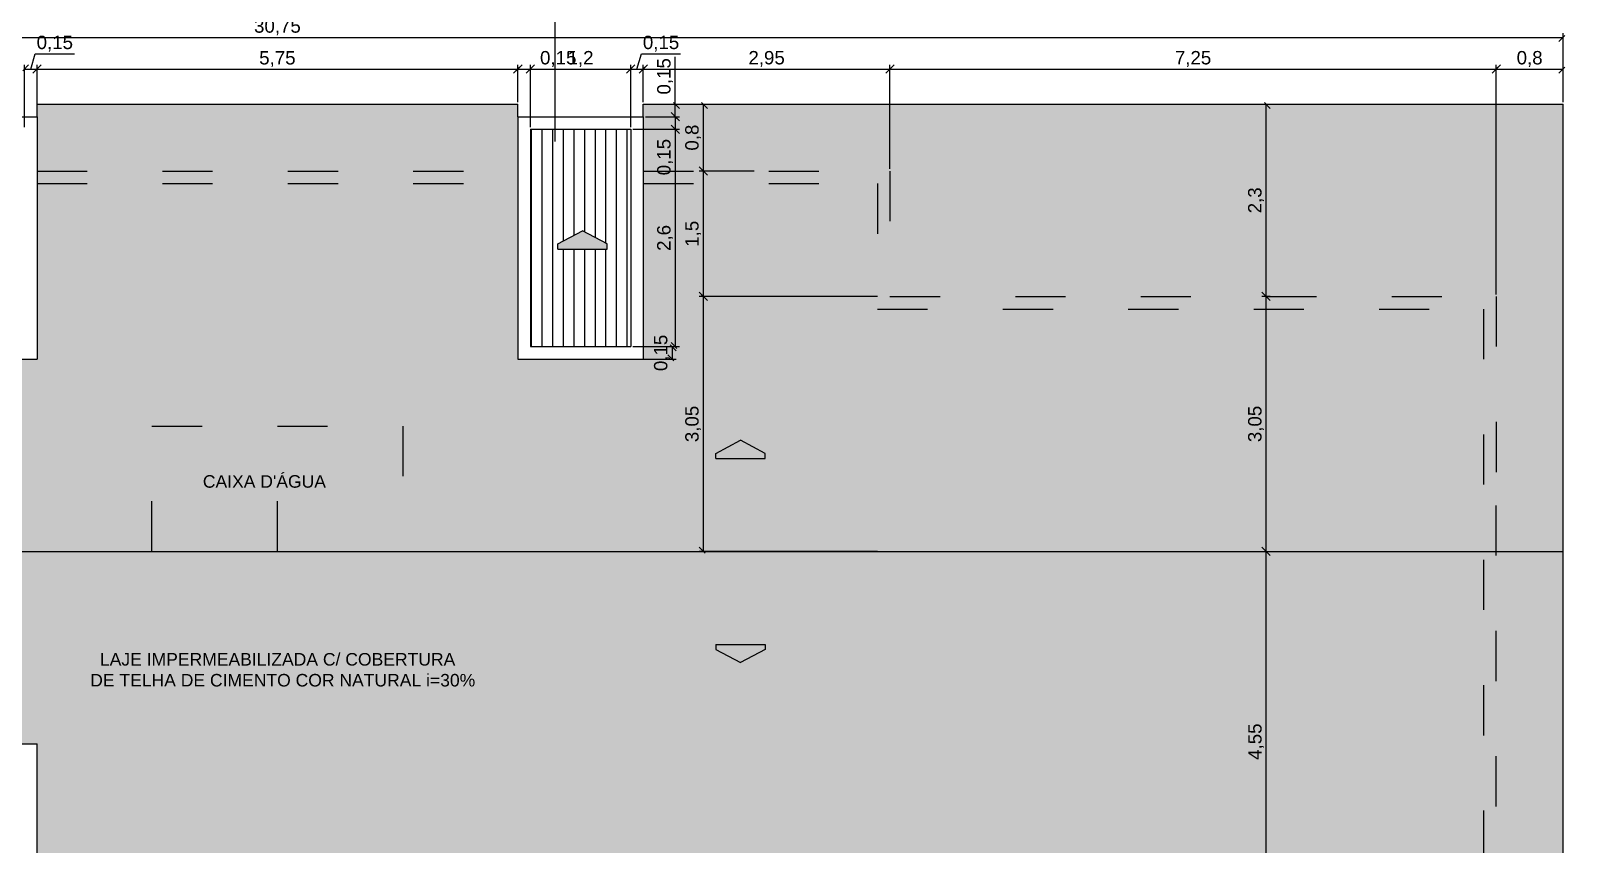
# Model space of a CAD drawing. Header units: millimetres. Extents: x 313 to 493, y 47 to 181.
# Drawn here: x 449.66 to 468.03, y 156.46 to 166.19 of the extents above; entities that cross this region are included whole.
import ezdxf

# ---------------------------------------------------------------- set-up
doc = ezdxf.new("R2010")
doc.units = ezdxf.units.MM
doc.header["$LTSCALE"] = 0.05
doc.header["$MEASUREMENT"] = 0
doc.header["$PDMODE"] = 3
doc.linetypes.add('ACAD_ISO03W100', pattern=[30, 12, -18])
for name, color, linetype in [('01', 1, 'Continuous'), ('02', 2, 'Continuous'), ('03', 3, 'Continuous'), ('BAN', 13, 'Continuous'), ('CALCADA', 4, 'Continuous'), ('P02', 6, 'Continuous'), ('TRACEJADO', 7, 'ACAD_ISO03W100'), ('VEGET', 3, 'Continuous')]:
    doc.layers.add(name, color=color, linetype=linetype)
doc.styles.get("Standard").update_dxf_attribs({"font": 'arial.ttf'})
doc.dimstyles.new('ISO-25', dxfattribs={"dimscale": 0.04, "dimtxt": 4, "dimasz": 2.5, "dimexe": 1.25, "dimexo": 0.625, "dimtad": 1, "dimdec": 3, "dimtxsty": 'Standard', "dimblk": 'OBLIQUE', "dimcen": 2.5, "dimadec": 0, "dimazin": 0, "dimtfac": 1, "dimtdec": 3, "dimtmove": 0, "dimatfit": 3, "dimldrblk": 'OBLIQUE', "dimfxl": 1, "dimarcsym": 0})

# ---------------------------------------------------------------- blocks, each defined once
blk = doc.blocks.new('_Oblique')
at = {"layer": 'TRACEJADO', "color": 0, "lineweight": -2}
blk.add_line((-0.5, -0.5), (0.5, 0.5), dxfattribs=at)
blk = doc.blocks.new('*D369')
at = {"layer": 'BAN', "color": 0, "lineweight": -2}
for p, q in [((437.233, 165.333), (437.233, 166.157)), ((467.983, 165.352), (467.983, 166.157)), ((437.233, 166.107), (467.983, 166.107))]:
    blk.add_line(p, q, dxfattribs=at)
at = {"layer": 'Defpoints', "color": 0}
for p in [(467.983, 166.107), (437.233, 165.308), (467.983, 165.327)]:
    blk.add_point(p, dxfattribs=at)
at = {"layer": 'BAN', "color": 0, "lineweight": -2, "xscale": 0.1, "yscale": 0.1, "zscale": 0.1, "rotation": 180}
blk.add_blockref('_Oblique', (437.233, 166.107), dxfattribs=at)
at = {"layer": 'BAN', "color": 0, "lineweight": -2, "xscale": 0.1, "yscale": 0.1, "zscale": 0.1}
blk.add_blockref('_Oblique', (467.983, 166.107), dxfattribs=at)
at = {"layer": 'BAN', "color": 0, "insert": (452.608, 166.228), "char_height": 0.16, "attachment_point": 5}
blk.add_mtext('30,75', dxfattribs=at)
blk = doc.blocks.new('*D370')
at = {"layer": 'BAN', "color": 0}
for p, q in [((459.933, 164.533), (459.933, 165.778)), ((467.183, 163.033), (467.183, 165.778)), ((459.933, 165.728), (467.183, 165.728))]:
    blk.add_line(p, q, dxfattribs=at)
at = {"layer": 'Defpoints', "color": 0}
for p in [(467.183, 165.728), (459.933, 164.508), (467.183, 163.008)]:
    blk.add_point(p, dxfattribs=at)
at = {"layer": 'BAN', "color": 0, "xscale": 0.1, "yscale": 0.1, "zscale": 0.1, "rotation": 180}
blk.add_blockref('_Oblique', (459.933, 165.728), dxfattribs=at)
at = {"layer": 'BAN', "color": 0, "xscale": 0.1, "yscale": 0.1, "zscale": 0.1}
blk.add_blockref('_Oblique', (467.183, 165.728), dxfattribs=at)
at = {"layer": 'BAN', "color": 0, "insert": (463.558, 165.849), "char_height": 0.16, "attachment_point": 5}
blk.add_mtext('7,25', dxfattribs=at)
blk = doc.blocks.new('*D411')
at = {"layer": 'BAN', "color": 0, "lineweight": -2}
for p, q in [((459.786, 163.008), (457.651, 163.008)), ((457.701, 163.008), (457.701, 159.958)), ((459.786, 159.958), (457.651, 159.958))]:
    blk.add_line(p, q, dxfattribs=at)
at = {"layer": 'Defpoints', "color": 0}
for p in [(459.811, 163.008), (457.701, 159.958), (459.811, 159.958)]:
    blk.add_point(p, dxfattribs=at)
at = {"layer": 'BAN', "color": 0, "lineweight": -2, "xscale": 0.1, "yscale": 0.1, "zscale": 0.1}
for p, rotation in [((457.701, 163.008), 90), ((457.701, 159.958), 270)]:
    blk.add_blockref('_Oblique', p, dxfattribs=dict(at, rotation=rotation))
at = {"layer": 'BAN', "color": 0, "insert": (457.58, 161.483), "char_height": 0.16, "attachment_point": 5, "rotation": 90}
blk.add_mtext('3,05', dxfattribs=at)
blk = doc.blocks.new('*D390')
at = {"layer": 'BAN', "color": 0}
for p, q in [((449.733, 165.183), (449.733, 165.778)), ((455.483, 165.333), (455.483, 165.778)), ((449.733, 165.728), (455.483, 165.728))]:
    blk.add_line(p, q, dxfattribs=at)
at = {"layer": 'Defpoints', "color": 0}
for p in [(455.483, 165.728), (455.483, 165.308), (449.733, 165.158)]:
    blk.add_point(p, dxfattribs=at)
at = {"layer": 'BAN', "color": 0, "xscale": 0.1, "yscale": 0.1, "zscale": 0.1, "rotation": 180}
blk.add_blockref('_Oblique', (449.733, 165.728), dxfattribs=at)
at = {"layer": 'BAN', "color": 0, "xscale": 0.1, "yscale": 0.1, "zscale": 0.1}
blk.add_blockref('_Oblique', (455.483, 165.728), dxfattribs=at)
at = {"layer": 'BAN', "color": 0, "insert": (452.608, 165.848), "char_height": 0.16, "attachment_point": 5}
blk.add_mtext('5,75', dxfattribs=at)
blk = doc.blocks.new('*D391')
at = {"layer": 'BAN', "color": 0}
for p, q in [((449.583, 165.033), (449.583, 165.778)), ((449.658, 165.728), (449.713, 165.911)), ((449.713, 165.911), (450.18, 165.911)), ((449.733, 165.183), (449.733, 165.778)), ((449.583, 165.728), (449.733, 165.728))]:
    blk.add_line(p, q, dxfattribs=at)
at = {"layer": 'Defpoints', "color": 0}
for p in [(449.733, 165.728), (449.583, 165.008), (449.733, 165.158)]:
    blk.add_point(p, dxfattribs=at)
at = {"layer": 'BAN', "color": 0, "xscale": 0.1, "yscale": 0.1, "zscale": 0.1, "rotation": 180}
blk.add_blockref('_Oblique', (449.583, 165.728), dxfattribs=at)
at = {"layer": 'BAN', "color": 0, "xscale": 0.1, "yscale": 0.1, "zscale": 0.1}
blk.add_blockref('_Oblique', (449.733, 165.728), dxfattribs=at)
at = {"layer": 'BAN', "color": 0, "insert": (449.946, 166.032), "char_height": 0.16, "attachment_point": 5}
blk.add_mtext('0,15', dxfattribs=at)
blk = doc.blocks.new('*D413')
at = {"layer": 'BAN', "color": 0, "lineweight": -2}
for p, q in [((458.311, 164.508), (457.651, 164.508)), ((457.701, 164.508), (457.701, 163.008)), ((459.786, 163.008), (457.651, 163.008))]:
    blk.add_line(p, q, dxfattribs=at)
at = {"layer": 'Defpoints', "color": 0}
for p in [(458.336, 164.508), (457.701, 163.008), (459.811, 163.008)]:
    blk.add_point(p, dxfattribs=at)
at = {"layer": 'BAN', "color": 0, "lineweight": -2, "xscale": 0.1, "yscale": 0.1, "zscale": 0.1}
for p, rotation in [((457.701, 164.508), 90), ((457.701, 163.008), 270)]:
    blk.add_blockref('_Oblique', p, dxfattribs=dict(at, rotation=rotation))
at = {"layer": 'BAN', "color": 0, "insert": (457.58, 163.758), "char_height": 0.16, "attachment_point": 5, "rotation": 90}
blk.add_mtext('1,5', dxfattribs=at)
blk = doc.blocks.new('*D414')
at = {"layer": 'BAN', "color": 0, "lineweight": -2}
for p, q in [((457.459, 165.308), (457.751, 165.308)), ((457.701, 165.308), (457.701, 164.508)), ((458.311, 164.508), (457.651, 164.508))]:
    blk.add_line(p, q, dxfattribs=at)
at = {"layer": 'Defpoints', "color": 0}
for p in [(457.434, 165.308), (457.701, 164.508), (458.336, 164.508)]:
    blk.add_point(p, dxfattribs=at)
at = {"layer": 'BAN', "color": 0, "lineweight": -2, "xscale": 0.1, "yscale": 0.1, "zscale": 0.1}
for p, rotation in [((457.701, 165.308), 90), ((457.701, 164.508), 270)]:
    blk.add_blockref('_Oblique', p, dxfattribs=dict(at, rotation=rotation))
at = {"layer": 'BAN', "color": 0, "insert": (457.58, 164.908), "char_height": 0.16, "attachment_point": 5, "rotation": 90}
blk.add_mtext('0,8', dxfattribs=at)
blk = doc.blocks.new('*D415')
at = {"layer": 'BAN', "color": 0, "lineweight": -2}
for p, q in [((456.858, 162.408), (457.377, 162.408)), ((456.858, 162.258), (457.377, 162.258)), ((457.327, 162.408), (457.327, 162.258))]:
    blk.add_line(p, q, dxfattribs=at)
at = {"layer": 'Defpoints', "color": 0}
for p in [(456.833, 162.408), (456.833, 162.258), (457.327, 162.258)]:
    blk.add_point(p, dxfattribs=at)
at = {"layer": 'BAN', "color": 0, "lineweight": -2, "xscale": 0.1, "yscale": 0.1, "zscale": 0.1}
for p, rotation in [((457.327, 162.408), 90), ((457.327, 162.258), 270)]:
    blk.add_blockref('_Oblique', p, dxfattribs=dict(at, rotation=rotation))
at = {"layer": 'BAN', "color": 0, "insert": (457.206, 162.333), "char_height": 0.16, "attachment_point": 5, "rotation": 90}
blk.add_mtext('0,15', dxfattribs=at)
blk = doc.blocks.new('*D416')
at = {"layer": 'BAN', "color": 0, "lineweight": -2}
for p, q in [((456.858, 165.008), (457.415, 165.008)), ((457.365, 165.008), (457.365, 162.408)), ((456.858, 162.408), (457.415, 162.408))]:
    blk.add_line(p, q, dxfattribs=at)
at = {"layer": 'Defpoints', "color": 0}
for p in [(456.833, 165.008), (456.833, 162.408), (457.365, 162.408)]:
    blk.add_point(p, dxfattribs=at)
at = {"layer": 'BAN', "color": 0, "lineweight": -2, "xscale": 0.1, "yscale": 0.1, "zscale": 0.1}
for p, rotation in [((457.365, 165.008), 90), ((457.365, 162.408), 270)]:
    blk.add_blockref('_Oblique', p, dxfattribs=dict(at, rotation=rotation))
at = {"layer": 'BAN', "color": 0, "insert": (457.244, 163.708), "char_height": 0.16, "attachment_point": 5, "rotation": 90}
blk.add_mtext('2,6', dxfattribs=at)
blk = doc.blocks.new('*D417')
at = {"layer": 'BAN', "color": 0, "lineweight": -2}
for p, q in [((456.858, 165.008), (457.415, 165.008)), ((457.008, 165.158), (457.415, 165.158)), ((457.365, 165.158), (457.365, 165.008)), ((457.365, 165.008), (457.365, 164.441))]:
    blk.add_line(p, q, dxfattribs=at)
at = {"layer": 'Defpoints', "color": 0}
for p in [(456.833, 165.008), (456.983, 165.158), (457.365, 165.008)]:
    blk.add_point(p, dxfattribs=at)
at = {"layer": 'BAN', "color": 0, "lineweight": -2, "xscale": 0.1, "yscale": 0.1, "zscale": 0.1}
for p, rotation in [((457.365, 165.158), 90), ((457.365, 165.008), 270)]:
    blk.add_blockref('_Oblique', p, dxfattribs=dict(at, rotation=rotation))
at = {"layer": 'BAN', "color": 0, "insert": (457.244, 164.675), "char_height": 0.16, "attachment_point": 5, "rotation": 90}
blk.add_mtext('0,15', dxfattribs=at)
blk = doc.blocks.new('*D396')
at = {"layer": 'BAN', "color": 0, "lineweight": -2}
for p, q in [((457.365, 165.308), (457.365, 165.875)), ((457.008, 165.308), (457.415, 165.308)), ((457.365, 165.158), (457.365, 165.308)), ((457.008, 165.158), (457.415, 165.158))]:
    blk.add_line(p, q, dxfattribs=at)
at = {"layer": 'Defpoints', "color": 0}
for p in [(456.983, 165.308), (456.983, 165.158), (457.365, 165.158)]:
    blk.add_point(p, dxfattribs=at)
at = {"layer": 'BAN', "color": 0, "lineweight": -2, "xscale": 0.1, "yscale": 0.1, "zscale": 0.1}
for p, rotation in [((457.365, 165.308), 90), ((457.365, 165.158), 270)]:
    blk.add_blockref('_Oblique', p, dxfattribs=dict(at, rotation=rotation))
at = {"layer": 'BAN', "color": 0, "insert": (457.244, 165.641), "char_height": 0.16, "attachment_point": 5, "rotation": 90}
blk.add_mtext('0,15', dxfattribs=at)
blk = doc.blocks.new('*D397')
at = {"layer": 'BAN', "color": 0}
for p, q in [((456.983, 165.333), (456.983, 165.778)), ((459.933, 164.533), (459.933, 165.778)), ((456.983, 165.728), (459.933, 165.728))]:
    blk.add_line(p, q, dxfattribs=at)
at = {"layer": 'Defpoints', "color": 0}
for p in [(459.933, 165.728), (456.983, 165.308), (459.933, 164.508)]:
    blk.add_point(p, dxfattribs=at)
at = {"layer": 'BAN', "color": 0, "xscale": 0.1, "yscale": 0.1, "zscale": 0.1, "rotation": 180}
blk.add_blockref('_Oblique', (456.983, 165.728), dxfattribs=at)
at = {"layer": 'BAN', "color": 0, "xscale": 0.1, "yscale": 0.1, "zscale": 0.1}
blk.add_blockref('_Oblique', (459.933, 165.728), dxfattribs=at)
at = {"layer": 'BAN', "color": 0, "insert": (458.458, 165.849), "char_height": 0.16, "attachment_point": 5}
blk.add_mtext('2,95', dxfattribs=at)
blk = doc.blocks.new('*D398')
at = {"layer": 'BAN', "color": 0}
for p, q in [((456.833, 165.033), (456.833, 165.778)), ((456.908, 165.728), (456.963, 165.911)), ((456.963, 165.911), (457.43, 165.911)), ((456.983, 165.333), (456.983, 165.778)), ((456.833, 165.728), (456.983, 165.728))]:
    blk.add_line(p, q, dxfattribs=at)
at = {"layer": 'Defpoints', "color": 0}
for p in [(456.983, 165.728), (456.983, 165.308), (456.833, 165.008)]:
    blk.add_point(p, dxfattribs=at)
at = {"layer": 'BAN', "color": 0, "xscale": 0.1, "yscale": 0.1, "zscale": 0.1, "rotation": 180}
blk.add_blockref('_Oblique', (456.833, 165.728), dxfattribs=at)
at = {"layer": 'BAN', "color": 0, "xscale": 0.1, "yscale": 0.1, "zscale": 0.1}
blk.add_blockref('_Oblique', (456.983, 165.728), dxfattribs=at)
at = {"layer": 'BAN', "color": 0, "insert": (457.196, 166.032), "char_height": 0.16, "attachment_point": 5}
blk.add_mtext('0,15', dxfattribs=at)
blk = doc.blocks.new('*D399')
at = {"layer": 'BAN', "color": 0, "lineweight": -2}
for p, q in [((455.633, 165.033), (455.633, 165.778)), ((456.833, 165.033), (456.833, 165.778)), ((455.633, 165.728), (456.833, 165.728))]:
    blk.add_line(p, q, dxfattribs=at)
at = {"layer": 'Defpoints', "color": 0}
for p in [(456.833, 165.728), (455.633, 165.008), (456.833, 165.008)]:
    blk.add_point(p, dxfattribs=at)
at = {"layer": 'BAN', "color": 0, "lineweight": -2, "xscale": 0.1, "yscale": 0.1, "zscale": 0.1, "rotation": 180}
blk.add_blockref('_Oblique', (455.633, 165.728), dxfattribs=at)
at = {"layer": 'BAN', "color": 0, "lineweight": -2, "xscale": 0.1, "yscale": 0.1, "zscale": 0.1}
blk.add_blockref('_Oblique', (456.833, 165.728), dxfattribs=at)
at = {"layer": 'BAN', "color": 0, "insert": (456.233, 165.849), "char_height": 0.16, "attachment_point": 5}
blk.add_mtext('1,2', dxfattribs=at)
blk = doc.blocks.new('*D400')
at = {"layer": 'BAN', "color": 0, "lineweight": -2}
for p, q in [((455.483, 165.333), (455.483, 165.778)), ((455.633, 165.033), (455.633, 165.778)), ((455.483, 165.728), (455.633, 165.728)), ((455.633, 165.728), (456.2, 165.728))]:
    blk.add_line(p, q, dxfattribs=at)
at = {"layer": 'Defpoints', "color": 0}
for p in [(455.633, 165.728), (455.483, 165.308), (455.633, 165.008)]:
    blk.add_point(p, dxfattribs=at)
at = {"layer": 'BAN', "color": 0, "lineweight": -2, "xscale": 0.1, "yscale": 0.1, "zscale": 0.1, "rotation": 180}
blk.add_blockref('_Oblique', (455.483, 165.728), dxfattribs=at)
at = {"layer": 'BAN', "color": 0, "lineweight": -2, "xscale": 0.1, "yscale": 0.1, "zscale": 0.1}
blk.add_blockref('_Oblique', (455.633, 165.728), dxfattribs=at)
at = {"layer": 'BAN', "color": 0, "insert": (455.966, 165.849), "char_height": 0.16, "attachment_point": 5}
blk.add_mtext('0,15', dxfattribs=at)
blk = doc.blocks.new('*D418')
at = {"layer": 'BAN', "color": 0, "lineweight": -2}
for p, q in [((464.481, 163.008), (464.382, 163.008)), ((464.432, 159.958), (464.432, 163.008)), ((464.369, 159.958), (464.482, 159.958))]:
    blk.add_line(p, q, dxfattribs=at)
at = {"layer": 'Defpoints', "color": 0}
for p in [(464.432, 163.008), (464.506, 163.008), (464.344, 159.958)]:
    blk.add_point(p, dxfattribs=at)
at = {"layer": 'BAN', "color": 0, "lineweight": -2, "xscale": 0.1, "yscale": 0.1, "zscale": 0.1}
for p, rotation in [((464.432, 163.008), 90), ((464.432, 159.958), 270)]:
    blk.add_blockref('_Oblique', p, dxfattribs=dict(at, rotation=rotation))
at = {"layer": 'BAN', "color": 0, "insert": (464.311, 161.483), "char_height": 0.16, "attachment_point": 5, "rotation": 90}
blk.add_mtext('3,05', dxfattribs=at)
blk = doc.blocks.new('*D434')
at = {"layer": 'BAN', "color": 0, "lineweight": -2}
for p, q in [((464.369, 159.958), (464.482, 159.958)), ((464.432, 155.408), (464.432, 159.958)), ((464.908, 155.408), (464.382, 155.408))]:
    blk.add_line(p, q, dxfattribs=at)
at = {"layer": 'Defpoints', "color": 0}
for p in [(464.344, 159.958), (464.432, 159.958), (464.933, 155.408)]:
    blk.add_point(p, dxfattribs=at)
at = {"layer": 'BAN', "color": 0, "lineweight": -2, "xscale": 0.1, "yscale": 0.1, "zscale": 0.1}
for p, rotation in [((464.432, 159.958), 90), ((464.432, 155.408), 270)]:
    blk.add_blockref('_Oblique', p, dxfattribs=dict(at, rotation=rotation))
at = {"layer": 'BAN', "color": 0, "insert": (464.312, 157.683), "char_height": 0.16, "attachment_point": 5, "rotation": 90}
blk.add_mtext('4,55', dxfattribs=at)
blk = doc.blocks.new('*D435')
at = {"layer": 'BAN', "color": 0, "lineweight": -2}
for p, q in [((464.431, 165.308), (464.482, 165.308)), ((464.432, 163.008), (464.432, 165.308)), ((464.481, 163.008), (464.382, 163.008))]:
    blk.add_line(p, q, dxfattribs=at)
at = {"layer": 'Defpoints', "color": 0}
for p in [(464.406, 165.308), (464.432, 165.308), (464.506, 163.008)]:
    blk.add_point(p, dxfattribs=at)
at = {"layer": 'BAN', "color": 0, "lineweight": -2, "xscale": 0.1, "yscale": 0.1, "zscale": 0.1}
for p, rotation in [((464.432, 165.308), 90), ((464.432, 163.008), 270)]:
    blk.add_blockref('_Oblique', p, dxfattribs=dict(at, rotation=rotation))
at = {"layer": 'BAN', "color": 0, "insert": (464.311, 164.158), "char_height": 0.16, "attachment_point": 5, "rotation": 90}
blk.add_mtext('2,3', dxfattribs=at)
blk = doc.blocks.new('*D407')
at = {"layer": 'BAN', "color": 0}
for p, q in [((467.183, 163.033), (467.183, 165.778)), ((467.983, 165.333), (467.983, 165.778)), ((467.183, 165.728), (467.983, 165.728))]:
    blk.add_line(p, q, dxfattribs=at)
at = {"layer": 'Defpoints', "color": 0}
for p in [(467.983, 165.728), (467.983, 165.308), (467.183, 163.008)]:
    blk.add_point(p, dxfattribs=at)
at = {"layer": 'BAN', "color": 0, "xscale": 0.1, "yscale": 0.1, "zscale": 0.1, "rotation": 180}
blk.add_blockref('_Oblique', (467.183, 165.728), dxfattribs=at)
at = {"layer": 'BAN', "color": 0, "xscale": 0.1, "yscale": 0.1, "zscale": 0.1}
blk.add_blockref('_Oblique', (467.983, 165.728), dxfattribs=at)
at = {"layer": 'BAN', "color": 0, "insert": (467.583, 165.849), "char_height": 0.16, "attachment_point": 5}
blk.add_mtext('0,8', dxfattribs=at)

msp = doc.modelspace()

# ---------------------------------------------------------------- hatches: boundary and pattern name
at = {"layer": '01'}
h = msp.add_hatch(dxfattribs=at)
h.set_pattern_fill('TELHA2', color=256, scale=0.3, angle=180, style=0)
h.set_pattern_definition([(305.2176, (-276.655666, -88.747688), (-2.10000034906, 2.99999974996), [0.0624261, -6.1801698]), (340.71, (-276.619666, -88.798688), (-5.10000155527, 1.7999959482), [0.0635688, -6.2933172]), (19.29, (-276.559666, -88.819688), (5.10000155527, 1.7999959482), [0.0635688, -6.2933172]), (54.7824, (-276.499666, -88.798688), (2.10000034906, 2.99999974996), [0.0624261, -6.1801698]), (90, (-276.46367, -88.7477), (-0.3, 0.3), [0.03, -0.27]), (270, (-276.65567, -88.7177), (0.3, -0.3), [0.03, -0.27]), (180, (-276.65567, -88.7417), (-0.3, -0.3), [0.024, -0.276]), (180, (-276.65567, -88.7177), (-0.3, -0.3), [0.024, -0.276]), (305.5377, (-276.679666, -88.756688), (0.900000472, -1.1999994744), [0.077421, -2.5032768]), (342.2553, (-276.634666, -88.819688), (6.59999886937, -2.10000322881), [0.0787464, -7.7958963]), (17.7447, (-276.559666, -88.843688), (-6.59999886937, -2.10000322881), [0.0787464, -7.7958963]), (54.4623, (-276.484666, -88.819688), (-0.900000472, -1.1999994744), [0.077421, -2.5032768]), (90, (-276.43967, -88.7567), (-0.3, 0.3), [0.015, -0.285]), (270, (-276.67967, -88.7417), (0.3, -0.3), [0.015, -0.285]), (180, (-276.37967, -88.7417), (-0.3, -0.3), [0.06, -0.24]), (180, (-276.37967, -88.7177), (-0.3, -0.3), [0.084, -0.216]), (264.8056, (-276.439666, -88.753688), (0.2999985674, 3.000000201), [0.2650887, -3.0485196]), (275.1944, (-276.679666, -88.753688), (0.2999985674, -3.000000201), [0.2650887, -3.0485196])])
h.paths.add_polyline_path([(448.233, 164.358), (442.483, 164.358), (442.483, 162.258), (440.983, 162.258), (440.983, 164.358), (438.183, 164.358), (438.183, 159.958), (451.108, 159.958), (451.108, 161.458), (452.608, 161.458), (454.108, 161.458), (454.108, 159.958), (467.033, 159.958), (467.033, 162.858), (459.783, 162.858), (459.783, 164.358), (456.983, 164.358), (456.983, 162.258), (455.483, 162.258), (455.483, 164.358), (449.733, 164.358), (449.733, 162.258), (448.233, 162.258)])
h.paths.add_polyline_path([(446.8074, 161.1304), (447.1019, 161.288), (447.3964, 161.1304), (447.3964, 161.0691), (446.8074, 161.0691)], flags=16)
h.paths.add_polyline_path([(457.852, 161.1304), (458.1465, 161.288), (458.441, 161.1304), (458.441, 161.0691), (457.852, 161.0691)], flags=16)
h.paths.add_polyline_path([(455.483, 164.508), (449.733, 164.508), (449.733, 164.358), (455.483, 164.358)])
h.paths.add_polyline_path([(455.483, 165.158), (455.483, 165.308), (449.733, 165.308), (449.733, 165.158), (449.733, 164.508), (455.483, 164.508)])
h.paths.add_polyline_path([(467.983, 165.308), (456.983, 165.308), (456.983, 165.158), (456.983, 164.508), (459.933, 164.508), (459.933, 163.008), (467.183, 163.008), (467.183, 160.858), (467.183, 159.958), (467.983, 159.958)])
h.paths.add_polyline_path([(467.183, 163.008), (459.933, 163.008), (459.933, 164.508), (456.983, 164.508), (456.983, 164.358), (459.783, 164.358), (459.783, 162.858), (467.033, 162.858), (467.033, 159.958), (467.183, 159.958), (467.183, 160.858)], flags=16)
h.paths.add_polyline_path([(448.233, 164.508), (445.283, 164.508), (442.483, 164.508), (442.483, 164.358), (448.233, 164.358)])
h.paths.add_polyline_path([(440.983, 164.508), (438.033, 164.508), (438.033, 159.958), (438.183, 159.958), (438.183, 164.358), (440.983, 164.358)])
h.paths.add_polyline_path([(438.033, 164.508), (440.983, 164.508), (440.983, 165.158), (440.983, 165.308), (437.233, 165.308), (437.233, 159.958), (438.033, 159.958)])
h.paths.add_polyline_path([(448.233, 165.158), (448.233, 165.308), (442.483, 165.308), (442.483, 165.158), (442.483, 164.508), (445.433, 164.508), (448.233, 164.508)])
h.paths.add_polyline_path([(454.108, 161.458), (452.608, 161.458), (452.608, 159.958), (454.108, 159.958)], flags=16)
h.paths.add_polyline_path([(452.608, 161.458), (451.108, 161.458), (451.108, 159.958), (452.608, 159.958)], flags=16)
h.paths.add_polyline_path([(464.2394, 161.2968), (464.2394, 161.6693), (464.4437, 161.6693), (464.4437, 161.2968)], flags=24)
h.paths.add_polyline_path([(457.1717, 163.5678), (457.1717, 163.8483), (457.376, 163.8483), (457.376, 163.5678)], flags=24)
h.paths.add_polyline_path([(457.1342, 162.1467), (457.1342, 162.5193), (457.3385, 162.5193), (457.3385, 162.1467)], flags=24)
h.paths.add_polyline_path([(457.5082, 163.624), (457.5082, 163.8921), (457.7125, 163.8921), (457.7125, 163.624)], flags=24)
h.paths.add_polyline_path([(457.5082, 161.2968), (457.5082, 161.6693), (457.7125, 161.6693), (457.7125, 161.2968)], flags=24)
h.paths.add_polyline_path([(464.2394, 164.0178), (464.2394, 164.2983), (464.4437, 164.2983), (464.4437, 164.0178)], flags=25)
h.paths.add_polyline_path([(457.1717, 164.5717), (457.1717, 164.9443), (457.376, 164.9443), (457.376, 164.5717)], flags=24)
h.paths.add_polyline_path([(457.5082, 164.7687), (457.5082, 165.0474), (457.7125, 165.0474), (457.7125, 164.7687)], flags=24)
h.paths.add_polyline_path([(451.6788, 160.908), (453.2156, 160.908), (453.2156, 160.6426), (451.6788, 160.6426)], flags=25)
h = msp.add_hatch(dxfattribs=at)
h.set_pattern_fill('TELHA2', color=256, scale=0.3, style=0)
h.set_pattern_definition([(125.2176, (-276.103666, -88.687688), (2.10000034906, -2.99999974996), [0.0624261, -6.1801698]), (160.71, (-276.139666, -88.636688), (5.10000155527, -1.7999959482), [0.0635688, -6.2933172]), (199.29, (-276.199666, -88.615688), (-5.10000155527, -1.7999959482), [0.0635688, -6.2933172]), (234.7824, (-276.259666, -88.636688), (-2.10000034906, -2.99999974996), [0.0624261, -6.1801698]), (270, (-276.29567, -88.6877), (0.3, -0.3), [0.03, -0.27]), (90, (-276.10367, -88.7177), (-0.3, 0.3), [0.03, -0.27]), (0, (-276.10367, -88.6937), (0.3, 0.3), [0.024, -0.276]), (0, (-276.10367, -88.7177), (0.3, 0.3), [0.024, -0.276]), (125.5377, (-276.079666, -88.678688), (-0.900000472, 1.1999994744), [0.077421, -2.5032768]), (162.2553, (-276.124666, -88.615688), (-6.59999886937, 2.10000322881), [0.0787464, -7.7958963]), (197.7447, (-276.199666, -88.591688), (6.59999886937, 2.10000322881), [0.0787464, -7.7958963]), (234.4623, (-276.274666, -88.615688), (0.900000472, 1.1999994744), [0.077421, -2.5032768]), (270, (-276.31967, -88.6787), (0.3, -0.3), [0.015, -0.285]), (90, (-276.07967, -88.6937), (-0.3, 0.3), [0.015, -0.285]), (0, (-276.37967, -88.6937), (0.3, 0.3), [0.06, -0.24]), (0, (-276.37967, -88.7177), (0.3, 0.3), [0.084, -0.216]), (84.8056, (-276.319666, -88.681688), (-0.2999985674, -3.000000201), [0.2650887, -3.0485196]), (95.1944, (-276.079666, -88.681688), (-0.2999985674, 3.000000201), [0.2650887, -3.0485196])])
h.paths.add_polyline_path([(467.033, 159.958), (438.183, 159.958), (438.183, 155.558), (440.983, 155.558), (440.983, 157.658), (442.483, 157.658), (442.483, 155.558), (448.233, 155.558), (448.233, 157.658), (449.733, 157.658), (449.733, 155.558), (458.433, 155.558), (458.433, 156.408), (459.933, 156.408), (459.933, 155.558), (467.033, 155.558)])
h.paths.add_polyline_path([(458.441, 158.7857), (458.1465, 158.6281), (457.852, 158.7857), (457.852, 158.847), (458.441, 158.847)], flags=17)
h.paths.add_polyline_path([(447.3964, 158.7857), (447.1019, 158.6281), (446.8074, 158.7857), (446.8074, 158.847), (447.3964, 158.847)], flags=16)
h.paths.add_polyline_path([(438.033, 159.958), (437.233, 159.958), (437.233, 154.608), (440.983, 154.608), (440.983, 154.758), (440.983, 155.408), (438.033, 155.408)])
h.paths.add_polyline_path([(438.183, 159.958), (438.033, 159.958), (438.033, 155.408), (440.983, 155.408), (440.983, 155.558), (438.183, 155.558)])
h.paths.add_polyline_path([(448.233, 155.558), (442.483, 155.558), (442.483, 155.408), (448.233, 155.408)])
h.paths.add_polyline_path([(458.583, 156.258), (459.783, 156.258), (459.783, 155.408), (467.183, 155.408), (467.183, 159.958), (467.033, 159.958), (467.033, 155.558), (459.933, 155.558), (459.933, 156.408), (458.433, 156.408), (458.433, 155.558), (449.733, 155.558), (449.733, 155.408), (458.583, 155.408)])
h.paths.add_polyline_path([(467.983, 159.958), (467.183, 159.958), (467.183, 155.408), (467.183, 152.808), (467.983, 152.808)])
h.paths.add_polyline_path([(467.183, 155.408), (459.783, 155.408), (459.783, 156.258), (458.583, 156.258), (458.583, 155.408), (458.183, 155.408), (452.533, 155.408), (452.533, 153.408), (465.533, 153.408), (465.533, 152.808), (467.183, 152.808)])
h.paths.add_polyline_path([(465.533, 153.408), (452.533, 153.408), (452.533, 155.408), (449.733, 155.408), (449.733, 154.758), (449.733, 154.608), (451.933, 154.608), (451.933, 152.808), (465.533, 152.808)])
h.paths.add_polyline_path([(448.233, 155.408), (442.483, 155.408), (442.483, 154.758), (442.483, 154.608), (448.233, 154.608), (448.233, 154.758)])
h.paths.add_polyline_path([(464.2399, 157.4943), (464.2399, 157.8718), (464.4437, 157.8718), (464.4437, 157.4943)], flags=25)
h.paths.add_polyline_path([(450.3317, 158.7806), (454.9828, 158.7806), (454.9828, 158.2948), (450.3317, 158.2948)], flags=25)
h.paths.add_polyline_path([(467.4436, 154.4556), (467.7223, 154.4556), (467.7223, 154.2514), (467.4436, 154.2514)], flags=24)
h.paths.add_polyline_path([(459.6307, 154.4556), (460.0852, 154.4556), (460.0852, 154.2514), (459.6307, 154.2514)], flags=25)
h.paths.add_polyline_path([(465.0938, 154.0041), (465.3722, 154.0041), (465.3722, 153.7998), (465.0938, 153.7998)], flags=25)
h.paths.add_polyline_path([(466.5706, 154.0041), (466.9453, 154.0041), (466.9453, 153.7998), (466.5706, 153.7998)], flags=24)
h.paths.add_polyline_path([(466.6674, 153.5628), (467.0385, 153.5628), (467.0385, 153.3585), (466.6674, 153.3585)], flags=24)
h.paths.add_polyline_path([(464.2632, 154.3383), (464.2632, 154.4778), (464.4437, 154.4778), (464.4437, 154.3383)], flags=25)
h.paths.add_polyline_path([(452.0938, 154.4556), (452.3722, 154.4556), (452.3722, 154.2514), (452.0938, 154.2514)], flags=24)
h.paths.add_polyline_path([(464.2394, 152.9688), (464.2394, 153.2472), (464.4437, 153.2472), (464.4437, 152.9688)], flags=25)
at = {"layer": '02'}
h = msp.add_hatch(dxfattribs=at)
h.set_pattern_fill('ANSI31', color=256, scale=0.04, angle=45, style=0)
h.set_pattern_definition([(90, (-276.37967, -88.71769), (-0.127, 1e-17), [])])
h.paths.add_polyline_path([(456.833, 165.008), (455.633, 165.008), (455.633, 162.408), (456.833, 162.408)])
h.paths.add_polyline_path([(456.2555, 163.7937), (456.55, 163.6361), (456.55, 163.5748), (455.961, 163.5748), (455.961, 163.6361)], flags=16)
at = {"layer": 'P02'}
for points in [[(456.55, 163.5748), (456.55, 163.6361), (456.2555, 163.7937), (455.961, 163.6361), (455.961, 163.5748)], [(458.441, 161.0691), (458.441, 161.1304), (458.1465, 161.288), (457.852, 161.1304), (457.852, 161.0691)], [(457.852, 158.847), (457.852, 158.7857), (458.1465, 158.6281), (458.441, 158.7857), (458.441, 158.847)]]:
    msp.add_hatch(color=256, dxfattribs=at).paths.add_polyline_path(points)

# ---------------------------------------------------------------- linework, layer by layer
at = {"layer": '02'}
for p, q in [((449.733, 165.308), (455.483, 165.308)), ((449.733, 165.158), (449.733, 165.308)), ((455.483, 165.158), (455.483, 165.308)), ((456.983, 165.308), (467.983, 165.308)), ((456.983, 165.158), (456.983, 165.308)), ((467.983, 152.808), (467.983, 165.308))]:
    msp.add_line(p, q, dxfattribs=at)
at = {"layer": '03'}
msp.add_line((455.9237, 166.5291), (455.9237, 164.8599), dxfattribs=at)
at = {"layer": 'CALCADA'}
for p, q in [((448.233, 165.158), (449.733, 165.158)), ((449.733, 165.158), (449.733, 162.258)), ((455.483, 165.158), (456.983, 165.158)), ((455.483, 165.158), (455.483, 162.258)), ((455.633, 165.008), (456.833, 165.008)), ((455.633, 165.008), (455.633, 162.408)), ((456.833, 165.008), (456.833, 162.408)), ((456.983, 165.158), (456.983, 162.258)), ((448.233, 162.258), (449.733, 162.258)), ((455.483, 162.258), (456.983, 162.258)), ((455.633, 162.408), (456.833, 162.408)), ((448.233, 157.658), (449.733, 157.658)), ((449.733, 154.758), (449.733, 157.658))]:
    msp.add_line(p, q, dxfattribs=at)
at = {"layer": 'P02'}
for p, q in [((455.961, 163.6361), (456.2555, 163.7937)), ((456.55, 163.6361), (456.2555, 163.7937)), ((455.961, 163.5748), (455.961, 163.6361)), ((455.961, 163.5748), (456.55, 163.5748)), ((456.55, 163.5748), (456.55, 163.6361)), ((457.852, 161.1304), (458.1465, 161.288)), ((458.441, 161.1304), (458.1465, 161.288)), ((457.852, 161.0691), (457.852, 161.1304)), ((457.852, 161.0691), (458.441, 161.0691)), ((458.441, 161.0691), (458.441, 161.1304)), ((457.852, 158.847), (458.441, 158.847)), ((457.852, 158.847), (457.852, 158.7857)), ((457.852, 158.7857), (458.1465, 158.6281)), ((458.441, 158.7857), (458.1465, 158.6281)), ((458.441, 158.847), (458.441, 158.7857))]:
    msp.add_line(p, q, dxfattribs=at)
at = {"layer": 'TRACEJADO'}
for p, q in [((449.733, 164.508), (455.483, 164.508)), ((456.983, 164.508), (459.933, 164.508)), ((459.933, 164.508), (459.933, 163.008)), ((449.733, 164.358), (455.483, 164.358)), ((456.983, 164.358), (459.783, 164.358)), ((459.783, 164.358), (459.783, 162.858)), ((459.933, 163.008), (467.183, 163.008)), ((467.183, 163.008), (467.183, 160.858)), ((459.783, 162.858), (467.033, 162.858)), ((467.033, 162.858), (467.033, 155.558)), ((451.108, 159.958), (451.108, 161.458)), ((451.108, 161.458), (452.608, 161.458)), ((452.608, 159.958), (452.608, 161.458)), ((452.608, 161.458), (454.108, 161.458)), ((454.108, 161.458), (454.108, 159.958)), ((467.183, 155.408), (467.183, 160.858))]:
    msp.add_line(p, q, dxfattribs=at)
at = {"layer": 'VEGET'}
msp.add_line((437.233, 159.958), (467.983, 159.958), dxfattribs=at)

# ---------------------------------------------------------------- texts
at = {"layer": '03', "char_height": 0.15, "attachment_point": 1}
for s, insert in [("CAIXA D'ÁGUA", (451.7163, 160.8705)), ('  LAJE IMPERMEABILIZADA C/ COBERTURA \\PDE TELHA DE CIMENTO COR NATURAL i=30%', (450.3692, 158.7431))]:
    msp.add_mtext(s, dxfattribs=dict(at, insert=insert))

# ---------------------------------------------------------------- dimensions: what is measured, and where the dimension line sits
at = {"layer": 'BAN'}
for base, p1, p2, picture, middle in [((467.983, 166.1071), (437.233, 165.308), (467.983, 165.3268), '*D369', (452.608, 166.2282)), ((455.633, 165.7277), (455.483, 165.308), (455.633, 165.008), '*D400', (455.9664, 165.8488)), ((456.833, 165.7277), (455.633, 165.008), (456.833, 165.008), '*D399', (456.233, 165.8488))]:
    dim = msp.add_linear_dim(base=base, p1=p1, p2=p2, dimstyle='ISO-25', dxfattribs=at)
    dim.commit()
    dim.dimension.update_dxf_attribs({"geometry": picture, "text_midpoint": middle})
for base, p1, p2, picture, middle in [((449.733, 165.7277), (449.583, 165.008), (449.733, 165.158), '*D391', (449.7381, 166.0325)), ((456.983, 165.7277), (456.833, 165.008), (456.983, 165.308), '*D398', (456.9881, 166.0325)), ((455.483, 165.7277), (449.733, 165.158), (455.483, 165.308), '*D390', (452.608, 165.8485)), ((459.933, 165.7277), (456.983, 165.308), (459.933, 164.508), '*D397', (458.458, 165.8488)), ((467.183, 165.7277), (459.933, 164.508), (467.183, 163.008), '*D370', (463.558, 165.8488)), ((467.983, 165.7277), (467.183, 163.008), (467.983, 165.308), '*D407', (467.583, 165.8488))]:
    dim = msp.add_linear_dim(base=base, p1=p1, p2=p2, dimstyle='ISO-25', override={"dimtmove": 1}, dxfattribs=at)
    dim.commit()
    dim.dimension.update_dxf_attribs({"geometry": picture, "text_midpoint": middle})
for base, p1, p2, picture, middle in [((457.3647, 165.158), (456.983, 165.308), (456.983, 165.158), '*D396', (457.3647, 165.6414)), ((457.3647, 165.008), (456.983, 165.158), (456.833, 165.008), '*D417', (457.3647, 164.6746)), ((457.3272, 162.258), (456.833, 162.408), (456.833, 162.258), '*D415', (457.3272, 162.333))]:
    dim = msp.add_linear_dim(base=base, p1=p1, p2=p2, angle=90, dimstyle='ISO-25', dxfattribs=at)
    dim.commit()
    dim.dimension.update_dxf_attribs({"geometry": picture, "text_midpoint": middle, "dimtype": 160})
for base, p1, p2, picture, middle in [((457.7012, 164.508), (457.434, 165.308), (458.3361, 164.508), '*D414', (457.5801, 164.908)), ((464.4324, 165.308), (464.506, 163.008), (464.4058, 165.308), '*D435', (464.3113, 164.158)), ((457.3647, 162.408), (456.833, 165.008), (456.833, 162.408), '*D416', (457.2436, 163.708)), ((457.7012, 163.008), (458.3361, 164.508), (459.8111, 163.008), '*D413', (457.5801, 163.758)), ((457.7012, 159.958), (459.8111, 163.008), (459.8111, 159.958), '*D411', (457.5801, 161.483)), ((464.4324, 163.008), (464.3443, 159.958), (464.506, 163.008), '*D418', (464.3113, 161.483)), ((464.4324, 159.958), (464.933, 155.408), (464.3443, 159.958), '*D434', (464.3116, 157.683))]:
    dim = msp.add_linear_dim(base=base, p1=p1, p2=p2, angle=90, dimstyle='ISO-25', dxfattribs=at)
    dim.commit()
    dim.dimension.update_dxf_attribs({"geometry": picture, "text_midpoint": middle})

doc.saveas('drawing.dxf')
